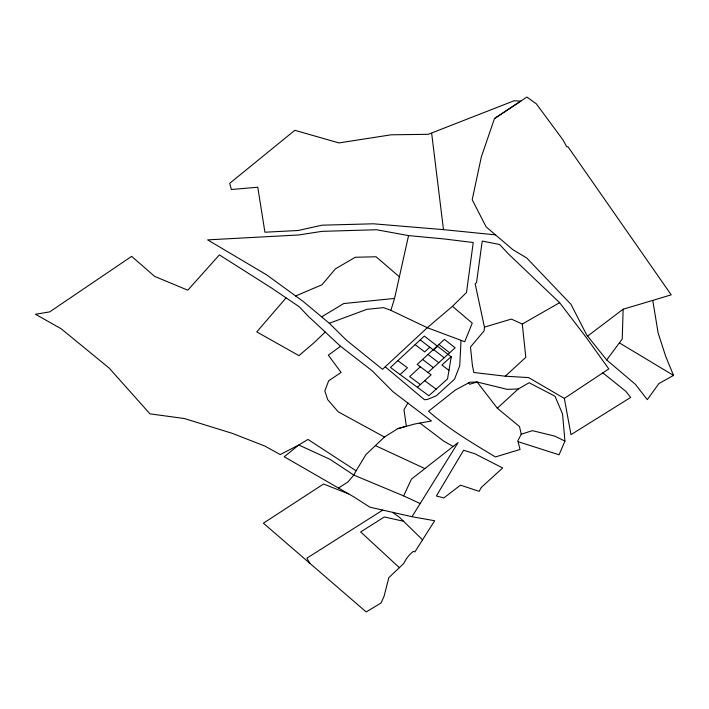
<?xml version="1.0" encoding="UTF-8"?>
<svg xmlns="http://www.w3.org/2000/svg" width="709" height="709" viewBox="0 0 709 709"><rect width="100%" height="100%" fill="white"/><g stroke="black" fill="none" stroke-linecap="round" stroke-linejoin="round"><path stroke-width="1.06" d="M652.759 300.403L623.149 309.213L622.236 338.999L606.7 359.968L635.361 384.296L647.317 399.646L658.883 383.578L673.55 375.424L665.645 356.237L658.138 332.973L652.759 300.403L671.21 294.838L567.971 146.728L566.783 146.852L562.973 139.886L536.296 103.789L526.876 97.053L494.457 118.58L481.322 156.981L472.203 199.743L486.108 226.836L512.891 249.719L526.796 258.041L570.993 304.338L586.76 335.065L606.7 359.968M461.036 340.338L459.742 365.72L454.531 379.2L436.336 395.782L427.199 399.53L424.452 399.708L385.217 366.819M564.329 398.405L608.792 368.919L585.82 336.89L559.614 302.69L508.335 253.84L499.615 244.516L482.226 241.069L476.528 282.599L475.163 283.83L484.433 327.124L484.15 330.802L470.475 347.02L472.416 365.56L473.834 372.5L505.304 376.204L528.622 377.587L564.329 398.405L570.993 434.652L630.673 397.421L625.861 391.341L602.845 372.863M452.457 306.323L472.256 323.144L464.732 341.72L427.288 327.709L390.889 310.374L394.558 298.436L408.561 235.592L444.206 238.96L473.24 242.522L466.495 292.533L452.457 306.323L427.288 327.709L382.497 369.336L346.453 340.196L329.313 323.277L303.381 301.591L266.602 274.844L207.631 239.872L298.666 234.971L322.046 231.347L376.523 229.743L408.561 235.592M497.31 408.207L519.511 426.552L521.257 434.183L517.889 440.741L520.025 449.497L495.405 456.951C472.362 442.974 448.726 429.211 428.573 411.229L455.453 389.95L469.828 382.248L477.104 381.991L497.31 408.207L518.27 388.975L529.127 382.745L555.005 396.225L562.547 413.959L564.931 441.087L559.082 454.797L518.119 441.698M356.122 470.794L365.906 454.629L384.42 437.036L397.873 428.617L414.632 424.017L431.453 420.986L392.954 391.696L372.021 370.665L340.542 346.276L308.477 316.444L299.349 306.837L271.866 288.208L219.382 254.903L187.805 290.194L154.633 276.386L131.644 256.357L49.665 311.898L35.45 314.273L61.151 328.754L109.151 368.068L149.98 413.861L184.225 418.496L232.242 433.341L264.812 446.041L280.215 454.558L298.764 444.995L329.933 459.29L353.8 475.074L403.625 495.901L411.477 479.098L458.103 442.549L411.982 516.71L369.868 507.174L354.004 496.982L284.229 456.764L298.764 444.995L307.954 439.429L356.122 470.794L353.8 475.074L347.959 481.952L338.53 487.996M407.941 402.872L403.979 409.722L406.354 426.286L397.873 428.617M286.028 297.931L256.782 331.909L298.976 355.652L314.433 342.358L325.147 332.113M411.982 516.71L434.67 520.752L414.871 551.912L413.329 551.363L412.673 551.886A40.121 28.573 -12.3 0 0 406.275 558.922L403.66 563.54L388.833 577.658L384.056 596.331L381.025 603.013L366.19 611.947L263.385 523.198L323.543 484.017L348.686 493.898M400.098 374.547L407.427 367.803L397.829 360.651M429.787 347.224L424.7 351.912L415.128 344.609M505.304 376.204L525.812 357.318L522.294 324.04L511.357 319.085L484.433 327.124M437.55 346.276L433.456 350.042L420.224 339.886M420.357 366.792L409.651 376.603L420.419 384.57M427.979 372.517L455.151 347.782L444.419 339.416L417.193 364.417L431.107 374.866L417.406 387.309M451.092 356.724L441.929 365.038L448.957 370.399M587.885 335.898L623.149 309.213M340.542 346.276L328.32 355.174L341.1 372.438L328.666 380.795L324.846 390.916L327.709 399.672L338.255 411.84L384.42 437.036M494.457 118.58L520.787 101.121L514.149 100.74L428.263 134.311L391.2 134.799L338.946 142.926L294.829 130.305L229.672 183.356L231.4 189.516L257.775 187.22L264.918 232.215L298.143 230.496L321.939 225.187L373.457 223.796L443.479 229.645L495.502 234.865M382.754 510.099L306.891 558.16L309.993 563.558M321.842 316.746L343.723 303.549L394.558 298.436M522.294 324.04L559.614 302.69M295.564 295.999L321.948 284.796L335.41 268.871L355.271 257.252L376.098 256.791L399.592 276.98M329.313 323.277L366.819 309.346L383.587 307.635L390.889 310.374M521.257 434.183L532.415 430.664L554.757 436.115L564.931 441.087M518.27 388.975L507.174 389.356L477.104 381.991L469.659 384.269L468.516 382.949M403.651 521.283L384.367 516.958L360.651 531.927L399.451 567.714M453.113 446.466L443.577 441.016L419.923 423.06M403.625 495.901L420.082 503.505M375.398 445.606L424.966 468.614M619.338 342.855L673.55 375.424M392.626 512.332L399.858 517.632L422.555 539.833M424.718 380.671L436.124 389.161M422.591 359.463L433.367 367.617M428.006 354.482L438.774 362.689M433.456 349.484L444.206 357.744M438.924 344.459L449.674 352.772M443.479 229.645L431.666 133.336M451.252 356.849L447.521 378.907L428.83 395.728L390.482 367.457L424.337 336.075L451.252 356.849M481.367 487.367L479.142 491.346L460.478 485.151L443.869 497.904L436.363 495.999L463.606 450.259L474.862 453.76L502.69 467.949L481.367 487.367"/></g></svg>
